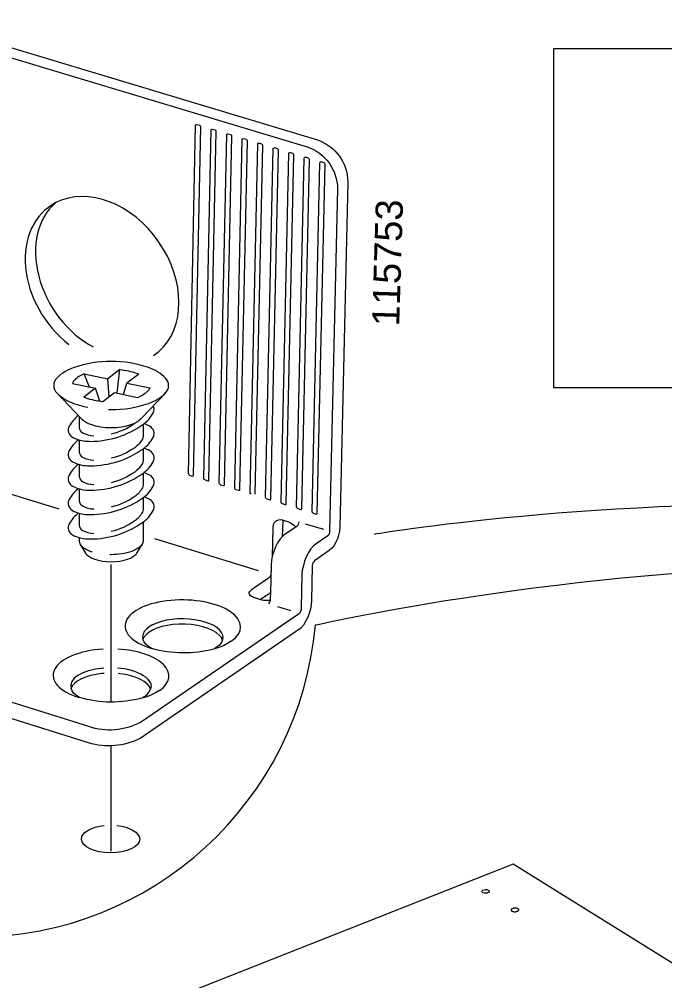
# Model space of a CAD drawing. Header units: metres. Extents: x -0.7 to 7.4, y 0 to 11.2.
# Drawn here: x 0.3066 to 0.3515, y 0.8481 to 0.915 of the extents above; entities that cross this region are included whole.
import ezdxf

# ---------------------------------------------------------------- set-up
doc = ezdxf.new("R2010")
doc.units = ezdxf.units.M
doc.header["$MEASUREMENT"] = 0
doc.layers.add('PDF5_Geometry_Num_Penna__7', color=7, linetype='Continuous', lineweight=18)
doc.layers.add('PDF5_Text_Num_Penna__7', color=7, linetype='Continuous', lineweight=18)
doc.styles.add('GENERATED_STYLE_1', font='Arial.ttf')

msp = doc.modelspace()

# ---------------------------------------------------------------- linework, layer by layer
at = {"layer": 'PDF5_Geometry_Num_Penna__7', "color": 7, "linetype": 'Continuous', "lineweight": 18, "flags": 128}
for points in [[(0.2993859654407048, 0.915031699040912), (0.3273444509962603, 0.9066275445964674, -0.3189344242172385), (0.3294553321073715, 0.9036993832075786), (0.328903587662927, 0.8796340826520231), (0.3288788932184826, 0.8793793770964675), (0.3288182154407048, 0.8790985659853563), (0.3287455432184825, 0.8788350409853565), (0.3286086654407048, 0.8785644604298009), (0.328478137662927, 0.8783492659853563), (0.3283275015518159, 0.8781619409853563), (0.3281676579407048, 0.878026897652023), (0.3271266107184825, 0.8773107587631341), (0.3270786329407048, 0.8772550198742453), (0.3270176023851493, 0.8771784670964674), (0.3269978468295937, 0.8770786309853562), (0.3269826068295937, 0.8769897309853564), (0.326929690162927, 0.8745569754298008), (0.3269039373851492, 0.8742641698742453), (0.3268467873851492, 0.8739516087631342), (0.3267557707184826, 0.8736506893186896), (0.3266520540518159, 0.8733525920964675), (0.3265038873851492, 0.8730798948742453), (0.3263588957184825, 0.8728251893186897), (0.3261736168295937, 0.872621777652023), (0.3149908082184824, 0.8649498487631345, -0.1949391451510072), (0.3113935332184826, 0.864637287652023), (0.2835688915518159, 0.8733635987631343)], [(0.2986578321073715, 0.9145526620964675), (0.3266249959962603, 0.9061487898742452, -0.3177220463762239), (0.3287461429407048, 0.9032216515409119), (0.3281918937740381, 0.8793796945964675), (0.3281866021073714, 0.8792770362631341), (0.3281608493295937, 0.8791891945964676), (0.3280973493295937, 0.8790953557075786), (0.3280560743295937, 0.8790572557075786), (0.3272533637740381, 0.8785048409853563), (0.327061452662927, 0.878348207652023), (0.3268723637740381, 0.8781421854298007), (0.3267107915518159, 0.8778874798742452), (0.3265657998851492, 0.8776027882075786), (0.3264387998851492, 0.8772983409853563), (0.3263583665518159, 0.8769790770964674), (0.3262818137740381, 0.8766651048742452), (0.326258177662927, 0.876357482652023), (0.3262091768295937, 0.8740587473742454), (0.3262014157184825, 0.8739215168186897), (0.3261502629407048, 0.8737797001520232), (0.3260878918295937, 0.8736546404298009), (0.3150040021073715, 0.8660604637631342, -0.205702096603118), (0.311404892662927, 0.8657693515409121), (0.2835841315518159, 0.874476612652023)], [(0.3127791384962603, 0.8878518998742453, 0.004140123844043033), (0.312971755162927, 0.8878490776520231, 0.08064038394680978), (0.3155667884962602, 0.888270647096468, 0.1165535702251626), (0.3167568490518155, 0.8890058007075792, 0.4141949491592563), (0.3167570882605302, 0.8900393967092158, 0.1163772108931881), (0.3155669296073717, 0.8907791793186904, 0.1622565379030723), (0.3103809996966616, 0.8907794562460921, 0.1164022026813959), (0.3091866259962609, 0.8900439904298004, 0.414666146912754), (0.3091870106246128, 0.8890064092501466, 0.1164791504006311), (0.3103761573851492, 0.8882711409853564, 0.03008868967203034), (0.3113364537740381, 0.8880137895964676)], [(0.3133978754407048, 0.8890008265409118), (0.3135806143295937, 0.8906331293186897, -0.05380321962571898), (0.3147404418295937, 0.890379552652023, -0.0226695100959608), (0.3148889259962603, 0.8903235668186897), (0.3140689998851492, 0.8896982682075786), (0.3156674359962603, 0.8893539570964675, -0.1112981514803335), (0.3155514073851493, 0.8891710065409119)], [(0.3114514240518159, 0.8894190445964676), (0.3110900032184826, 0.8903385598742452, 0.101637803245416), (0.3103917148851492, 0.8898784670964676, 0.1194826848385192), (0.3102680309962604, 0.8896736443186897), (0.311870347662927, 0.8893292979298008), (0.3110703887740381, 0.888719345152023, 0.01666411886853688), (0.3112026804407048, 0.8886700973742453, 0.05374320002028506), (0.312385015162927, 0.8884138748742454), (0.3132080457184825, 0.889041466540912), (0.3148145957184826, 0.8886960970964675, 0.1068005926671857), (0.3155514779407049, 0.889171288763134)], [(0.3091738554407048, 0.8890187476520229), (0.3108640137740381, 0.887243922652023, 0.1168196217648878), (0.3115312929407053, 0.8868291265409136, 0.1626803198902763), (0.3144111414681431, 0.8868291970964681, 0.1173960018988842), (0.3150759334962603, 0.8872407476520231), (0.3167692668295937, 0.8890187476520229)], [(0.3106800401629271, 0.8874371037631342, 0.1051617508406735), (0.3100471921073714, 0.8866886504298007, 0.4136684570913662), (0.3102793904407048, 0.8859183248742452, 0.1166907697632196), (0.3113266818295937, 0.8856389248742453, 0.005790124791876477), (0.3115094207184825, 0.8856361026520231, 0.1547565241821941), (0.3151783096073715, 0.8868006220964675, 0.1160543754687273), (0.3158962829407048, 0.8876126107075787, 0.2347822101316721), (0.315911078916464, 0.8881215181164283)], [(0.3107517246073714, 0.8873619973742451), (0.3107517246073714, 0.8866081112631342, 0.2768392543523588), (0.310974327385149, 0.8862363893186893, 0.1167173065486692), (0.3117510734962604, 0.8860292382075792)], [(0.3106907293295936, 0.8857448640409119, 0.1072732984248873), (0.3100471921073714, 0.8849879793186898, 0.4144132712850714), (0.3102793904407048, 0.8842183593186899, 0.1164549404436177), (0.3113266818295937, 0.8839389593186897, 0.007238060530772283), (0.3115094207184826, 0.8839364898742452, 0.1548875546803771), (0.3151783096073715, 0.885101150429801, 0.1164345035380384), (0.3158962829407048, 0.8859124687631343, 0.4134393234577642), (0.3156623320640888, 0.8866857195528224, 0.04840487938480031), (0.3152523929407048, 0.8868553026520232)], [(0.315191397662927, 0.8868102529298008), (0.315191397662927, 0.8859928668186896, -0.1236480124476423), (0.3151414443295937, 0.885793441540912, -0.1167436648728528), (0.3146085029407047, 0.8851912498742452, -0.09610586996844177), (0.3129717198851492, 0.8844536268186898)], [(0.3107517246073714, 0.8857271193186897), (0.3107517246073714, 0.8849079693186898, 0.2768392543621752), (0.3109743273851509, 0.8845362120964705, 0.1167039464735426), (0.3117510734962604, 0.8843292373742445)], [(0.3106907293295937, 0.8840453923742452, 0.1064396754438175), (0.3100471921073714, 0.8832881548742452, 0.4137279799225722), (0.3102793904407048, 0.8825181820964676, 0.1164646961475283), (0.3113266818295937, 0.8822387820964676, 0.005790448403523912), (0.3115094207184825, 0.8822363126520231, 0.1548263335170274), (0.3151783096073715, 0.8834006557075786, 0.1163493176131706), (0.3158962829407048, 0.8842129970964674, 0.4136305753768784), (0.3156643407330207, 0.884982513780224, 0.04676577645801132), (0.3152523929407047, 0.8851556545964673)], [(0.315191397662927, 0.8851104637631342), (0.315191397662927, 0.8842927248742454, -0.1238544968174757), (0.3151414443295936, 0.8840936170964675, -0.1167052225903927), (0.3146085029407047, 0.883491072652023, -0.0957028083053473), (0.3129717198851492, 0.8827533084853565)], [(0.3107517246073714, 0.8840274712631343), (0.3107517246073714, 0.8832083212631341, 0.2763328251403195), (0.3109743273851466, 0.8828360701520179, 0.1160811474163375), (0.3117510734962604, 0.8826292718186909)], [(0.3106907293295937, 0.8823456032075787, 0.1065547250939398), (0.3100471921073715, 0.8815881893186899, 0.4141449164937925), (0.3102793904407048, 0.8808185340409119, 0.11669076976332), (0.3113266818295937, 0.8805391693186898, 0.00723765602200113), (0.3115094207184826, 0.8805363470964677, 0.1549487668095323), (0.3151783096073714, 0.881701184040912, 0.1163010006486033), (0.3158962829407048, 0.8825123259853563, 0.4133036946295051), (0.3156615257936171, 0.8832871903016434, 0.04728226596157994), (0.3152523929407048, 0.8834560418186901)], [(0.315191397662927, 0.8834106393186897), (0.315191397662927, 0.8825929004298009, -0.1230206958723139), (0.3151414443295936, 0.8823934751520232, -0.1162693736815772), (0.3146085029407048, 0.8817909307075785, -0.0959870331328042), (0.3129717198851492, 0.8810538368186897)], [(0.3107517246073714, 0.8823271529298008), (0.3107517246073714, 0.8815083557075786, 0.2769592496214481), (0.3109743273851497, 0.8811360693186907, 0.1163859369254642), (0.3117510734962604, 0.8809290945964676)], [(0.3106907293295936, 0.8806454259853564, 0.1065834628536328), (0.3100471921073714, 0.8798881884853564, 0.4141148761704906), (0.3102793904407048, 0.8791180393186898, 0.1164744307517069), (0.3113266818295937, 0.8788393448742453, 0.008684637218502652), (0.3115094207184826, 0.8788361698742453, 0.1547565241820814), (0.3151783096073715, 0.8800006893186897, 0.1162443562762349), (0.3158962123851487, 0.8808124309853568, 0.413578218013189), (0.3156633933959618, 0.8815837404918896, 0.04787371504355149), (0.3152523929407046, 0.8817551943186888)], [(0.315191397662927, 0.8817101445964676), (0.315191397662927, 0.8808931112631342, -0.1234421728621903), (0.3151414443295937, 0.8806933332075785, -0.1160894885498256), (0.3146085029407047, 0.880091106263134, -0.0958449013037241), (0.3129717198851492, 0.8793536948742453)], [(0.3107517246073714, 0.8806270109853563), (0.3107517246073714, 0.8798078609853565, 0.2765257061046985), (0.3109743273851511, 0.8794359273742488, 0.1167173065472581), (0.3117510734962604, 0.8792293054298009)], [(0.315191397662927, 0.8800103201520231), (0.315191397662927, 0.8786715284853563, -0.1994859649035404), (0.3150721940518159, 0.8783835559853564, -0.1160778393381639), (0.3144121115518159, 0.8779753215409118, -0.0802404018285443), (0.3129722137740381, 0.8777420648742453, -0.002861876636183378), (0.3128783748851492, 0.8777427704298009)], [(0.3107517246073714, 0.8789275393186897), (0.3107517246073714, 0.8786714226520231, 0.1990266824646283), (0.310870963496258, 0.8783836970964654, 0.1162120957661927), (0.3115312929407051, 0.8779753920964684, 0.004137483616438124), (0.311629047662927, 0.8779442770964675)], [(0.3108092273851492, 0.8784629662631341), (0.3111736468295937, 0.8778512495964675, 0.0595066384052494), (0.3112252229407061, 0.8777854918186909, 0.1168609659980143), (0.3117740040518159, 0.8774462959853565, 0.1622834151213148), (0.3141702857817589, 0.8774464698471808, 0.1172097071181726), (0.3147181815518154, 0.8777857034853569, 0.0634212131799943), (0.3147697929407048, 0.8778512495964675), (0.3151342123851492, 0.8784629662631341)], [(0.2830514371073715, 0.8626026065409121, 0.2625030713214129), (0.3034455204407048, 0.8511165148742453, 0.3884530656720274), (0.327194167662927, 0.8728469204298009)], [(0.3213367512740381, 0.8717123165409119), (0.3210795762740381, 0.8715510970964675), (0.320786065162927, 0.8714039887631342), (0.3204689179407048, 0.8712861609853564), (0.3201217846073715, 0.8711697443186898, -0.1354944494101263), (0.3157736221073715, 0.8712119012631342), (0.3155524304407048, 0.8713635957075786), (0.315383802662927, 0.8715205818186897), (0.3152698554407048, 0.8716800373742453), (0.3151865998851492, 0.8718409040409121)], [(0.3163279418295937, 0.8682741090409118), (0.3160693557184825, 0.8681273534853563), (0.3157758446073715, 0.8679820090409119), (0.3154615196073715, 0.8678521868186897), (0.3150985112740382, 0.8677460007075785, -0.1348036730093418), (0.3107654829407048, 0.867790062652023), (0.3105495829407048, 0.8679276459853564), (0.3103749579407048, 0.8680818098742452), (0.3102468996073715, 0.8682546709853565), (0.3101781079407048, 0.8684190654298009)]]:
    msp.add_lwpolyline(points, format="xyb", dxfattribs=at)
for points in [[(0.4017998237740381, 0.8893572732075786), (0.3437985709962604, 0.8893572732075786), (0.3437985709962604, 0.9129824482075786), (0.4017998237740381, 0.9129824482075786)], [(0.340891117662927, 0.8529213612631341), (0.340922867662927, 0.8529058390409121), (0.3409599093295937, 0.8528938445964674), (0.3410008315518159, 0.8528839668186898), (0.3410442232184825, 0.8528776168186898), (0.3410907898851492, 0.8528747945964675), (0.3411377093295936, 0.8528776168186898), (0.3411818065518159, 0.8528839668186898), (0.3412251982184826, 0.8528938445964674), (0.341262592662927, 0.8529058390409121), (0.3412968121073715, 0.8529213612631341), (0.3413250343295937, 0.8529404112631342), (0.3413462009962603, 0.8529619307075786), (0.3413585482184826, 0.8529841557075787), (0.3413659565518159, 0.853006027929801), (0.3413617232184826, 0.8530271945964676), (0.3413525509962603, 0.8530494195964676), (0.3413342065518159, 0.853070939040912), (0.3413126871073714, 0.853089989040912), (0.3412805843295937, 0.8531051584853564), (0.3412438954407048, 0.8531178584853565), (0.3412033259962604, 0.8531302057075786), (0.3411599343295936, 0.8531365557075786), (0.3411130148851492, 0.8531365557075786), (0.3410660954407048, 0.8531365557075786), (0.3410219982184826, 0.8531302057075786), (0.3409786065518159, 0.8531206807075786), (0.3409415648851492, 0.8531083334853565), (0.340906992662927, 0.853089989040912), (0.3408794759962603, 0.8530744668186898), (0.3408572509962604, 0.8530522418186898), (0.3408449037740381, 0.8530303695964675), (0.3408382009962604, 0.8530084973742454), (0.3408413759962604, 0.8529841557075787), (0.3408512537740381, 0.8529619307075786), (0.3408664232184826, 0.8529404112631342)]]:
    msp.add_lwpolyline(points, close=True, dxfattribs=at)
for points in [[(0.3184321907184826, 0.8832866026520231), (0.3183990296073714, 0.8832982443186895), (0.3183725712740381, 0.8833490443186897), (0.3183566962740381, 0.883381852652023), (0.3188516434962603, 0.9076444970964676)], [(0.3184323318295936, 0.8832864615409118), (0.3186245957184826, 0.8832173170964674), (0.3186771596073715, 0.8832222559853564), (0.318709615162927, 0.8832444809853562), (0.3187060873851492, 0.883278347652023), (0.3192243179407048, 0.907541697652023)], [(0.3188518198851492, 0.9076446382075786), (0.318868047662927, 0.9076781520964675), (0.3189005032184825, 0.9076982604298008), (0.3189354282184826, 0.9076845020964674)], [(0.3192243179407048, 0.9075414859853563), (0.3191982123851492, 0.9075732359853564), (0.3191841012740381, 0.9076060443186897), (0.3191470596073714, 0.9076367359853564), (0.3189353929407048, 0.9076843609853563)], [(0.3199428909962603, 0.9073223757075786), (0.3199400687740381, 0.9073541257075786), (0.3199725243295937, 0.907374234040912), (0.3200268521073714, 0.9073622395964674)], [(0.3202964448851492, 0.9072176359853563), (0.3202932698851492, 0.9072511498742454), (0.3202562282184825, 0.907281841540912), (0.3202191865518159, 0.9073125332075785), (0.320026922662927, 0.9073622748742453)], [(0.3195080923851493, 0.8829457134853563), (0.3194710507184826, 0.8829742884853564), (0.3194343618295937, 0.8830025107075785), (0.3194287173851492, 0.8830575440409119), (0.3199427146073714, 0.907322305152023)], [(0.3195079512740381, 0.8829455723742453), (0.3197009207184826, 0.8828933612631341), (0.3197556012740381, 0.8828817195964674), (0.3197831179407048, 0.8829011223742452), (0.319779590162927, 0.8829374584853564), (0.3202964096073714, 0.9072177418186897)], [(0.3205802193295937, 0.8826174184853562), (0.3205435304407048, 0.8826484629298008), (0.3205064887740381, 0.882678449040912), (0.3205029609962604, 0.882714785152023), (0.3210197804407048, 0.9069943629298008)], [(0.3205802898851492, 0.8826173832075785), (0.3207750232184826, 0.8825507082075786), (0.3208275871073715, 0.8825556470964675), (0.320860042662927, 0.882573991540912), (0.3208565148851493, 0.8826117387631341), (0.3213705121073714, 0.9068768526520231)], [(0.3210198157184826, 0.9069943982075787), (0.3210272240518159, 0.9070296759853564), (0.3210681462740381, 0.9070501370964674), (0.3211009546073715, 0.9070367315409119)], [(0.3213706532184826, 0.9068766409853564), (0.3213657143295937, 0.9069267354298008), (0.3213470171073715, 0.9069598965409119), (0.3212919837740381, 0.9069838854298009), (0.3211011309962604, 0.9070368020964675)], [(0.3216526637740381, 0.8822932157075787), (0.3216170332184826, 0.8823069740409119), (0.3215828137740381, 0.8823545990409121), (0.3215792859962603, 0.882390935152023), (0.3220918721073714, 0.9066705129298009)], [(0.322091942662927, 0.9066703718186897), (0.322107817662927, 0.9067063551520231), (0.3221402732184825, 0.9067261107075787), (0.3221751982184826, 0.906712705152023)], [(0.3224619712740381, 0.9065523676520232), (0.3224379823851492, 0.9066006982075786), (0.3224242240518159, 0.9066317426520231), (0.322387535162927, 0.9066627870964676), (0.3221751629407048, 0.906712881540912)], [(0.3216527696073714, 0.8822931804298009), (0.3218467973851492, 0.8822265054298007), (0.3218997140518159, 0.8822314443186897), (0.3219321696073715, 0.8822497887631342), (0.3219286418295937, 0.8822878887631341), (0.3224620418295937, 0.9065522970964676)], [(0.3227286007184825, 0.8819525029298008), (0.3226915590518159, 0.8819828418186897), (0.3226569868295937, 0.8820142390409119), (0.322651695162927, 0.8820675084853564), (0.3231833312740381, 0.9063481445964675)], [(0.3230028148851492, 0.8819468232075786), (0.3235383315518159, 0.9062288704298009)], [(0.3231833312740381, 0.9063480740409119), (0.3231949729407048, 0.9063833518186897), (0.3232122590518159, 0.9064020490409119), (0.3232665868295937, 0.9063904073742451)], [(0.3235382962740381, 0.9062287293186897), (0.3235333573851492, 0.9062795293186898), (0.3234963157184826, 0.9063077515409119), (0.3234596268295937, 0.9063384432075787), (0.3232666573851492, 0.9063903015409119)], [(0.3238072540518159, 0.8816288293186898), (0.323770565162927, 0.8816574043186897), (0.323748340162927, 0.8816895070964675), (0.3237257623851492, 0.8817237265409119), (0.3242556346073714, 0.9060244709853563)], [(0.3242554582184826, 0.9060244357075786), (0.3242670998851492, 0.906057244040912), (0.3243097859962603, 0.9060611245964676), (0.3243394193295936, 0.9060642995964675)], [(0.3246294732184826, 0.9059062904298009), (0.3246054843295937, 0.9059556793186898), (0.324587492662927, 0.905985665429801), (0.3245465704407048, 0.9060152987631342), (0.3243394898851492, 0.9060643348742453)], [(0.3238073246073714, 0.8816287587631342), (0.3240165218295937, 0.8815634948742453), (0.324046155162927, 0.8815663170964676), (0.3240867246073715, 0.8815878365409119), (0.3240980134962603, 0.8816248782075786), (0.3246296496073715, 0.905906572652023)], [(0.3248796984962604, 0.8813029332075786), (0.3248486540518159, 0.8813170443186897), (0.3248218429407048, 0.881348441540912), (0.3248066734962603, 0.8814002998742452), (0.3253531262740381, 0.9056834054298009)], [(0.3248797337740381, 0.8813028273742453), (0.3250952809962603, 0.8812361523742452), (0.3251270309962603, 0.8812393273742454), (0.325160897662927, 0.8812425023742453), (0.3251725393295937, 0.8812777801520231), (0.3257017059962604, 0.9055824051520229)], [(0.3253530557184826, 0.9056835112631342), (0.3253495279407048, 0.9057177307075785), (0.3253819834962604, 0.9057371334853564), (0.3254260807184826, 0.9057420723742453)], [(0.3257017765518159, 0.9055823698742451), (0.3256971904407048, 0.9056285837631343), (0.3256605015518159, 0.9056596282075785), (0.3256245182184826, 0.9056726809853564), (0.3254262571073714, 0.9057418254298009)], [(0.3259766257184825, 0.880964266540912), (0.3259208868295936, 0.8809928415409121), (0.3258983090518159, 0.8810249443186897), (0.3258803173851492, 0.8810573998742454), (0.3264250062740381, 0.9053595554298008)], [(0.326425182662927, 0.905359520152023), (0.3264364715518159, 0.905394445152023), (0.3264668104407047, 0.905414906263134), (0.3265066743295937, 0.9054184340409119)], [(0.3267971868295937, 0.9052586609853565), (0.3267710812740381, 0.9052900582075786), (0.3267470923851493, 0.905336977652023), (0.3267118146073714, 0.9053507359853564), (0.3265068507184826, 0.9054184693186897)], [(0.325976555162927, 0.8809643370964674), (0.3261688190518159, 0.8808948398742453), (0.3262005690518159, 0.8808987204298008), (0.3262330246073714, 0.8809184759853564), (0.3262446662740381, 0.8809537537631341), (0.3267971162740381, 0.905258731540912)], [(0.3270490701629269, 0.880640099040912), (0.3270134396073714, 0.8806542101520232), (0.3269707534962603, 0.8806990129298009), (0.3269682840518159, 0.8807304101520231), (0.3275161479407048, 0.9050364462631342)], [(0.3270491759962603, 0.8806401695964676), (0.3272435565518159, 0.8805713779298008), (0.327276717662927, 0.8805745529298009), (0.3273049398851492, 0.8805943084853562), (0.3273250482184825, 0.8806302918186897), (0.3278693843295937, 0.9049345640409119)], [(0.3275162184962603, 0.9050365520964676), (0.3275275073851492, 0.905072182652023), (0.3275454990518159, 0.905091232652023), (0.3275938296073714, 0.9050954659853563)], [(0.3278692079407048, 0.9049344582075787), (0.3278663857184825, 0.9049683248742454), (0.3278279329407048, 0.9050138332075786), (0.3277880690518159, 0.9050272387631343), (0.3275936884962604, 0.9050956776520231)], [(0.3159238348851492, 0.8916121934853564), (0.3162917821073715, 0.8918884184853564)], [(0.3135804732184826, 0.8906332704298009), (0.3127309843295937, 0.8899859232075787)], [(0.3110900032184826, 0.8903385598742452), (0.312730772662927, 0.8899857820964675)], [(0.3128353007184825, 0.8887575862631341), (0.3127308784962604, 0.8899856057075787)], [(0.3121755709962604, 0.8884399451520232), (0.3118704182184825, 0.8893292979298008)], [(0.313838847662927, 0.8889060704298009), (0.3140688587740381, 0.8896984093186898)], [(0.3093488684962604, 0.880909656540912), (0.3009714546073714, 0.8834951648742453)], [(0.324936742662927, 0.8801456104298009), (0.3247695259962604, 0.8801808882075787), (0.3245977232184826, 0.8801473743186896), (0.3244502621073714, 0.8800842270964675), (0.3243222037740381, 0.8799501715409119), (0.3242569398851493, 0.8798097659853563), (0.324222367662927, 0.8796139743186896), (0.3241920287740381, 0.8776094909853563)], [(0.3250834982184826, 0.8791696859853564), (0.3250037704407048, 0.8790917220964676), (0.3249131065518159, 0.8790169332075787), (0.3249423871073714, 0.8800929054298009)], [(0.3249425282184826, 0.8800931523742452), (0.324938647662927, 0.8801308995964675), (0.3249368837740381, 0.8801457162631341), (0.3249601671073715, 0.880147480152023), (0.3253242337740381, 0.8800289468186898)], [(0.3253241279407048, 0.8800291232075786), (0.3255068668295937, 0.8799465732075786), (0.325669850162927, 0.8798234537631341), (0.3258257779407048, 0.8796671732075786)], [(0.3260472518295937, 0.8800280648742453), (0.3260317296073714, 0.8799437509853564), (0.3259953934962603, 0.8798548509853563), (0.3259512962740381, 0.8797627759853563), (0.3259029657184825, 0.8797088009853564)], [(0.3264844140518159, 0.8798959495964674), (0.3277551196073715, 0.8795117745964675)], [(0.325825742662927, 0.8796670320964675), (0.3250834982184826, 0.8791696154298009)], [(0.325902895162927, 0.879708871540912), (0.3258256368295937, 0.8796668909853564)], [(0.3232346604407048, 0.8766241473742453), (0.3160065965518159, 0.8788554668186899)], [(0.3249130359962603, 0.8790168626520231), (0.3247260637740381, 0.878807312652023), (0.3245606109962604, 0.8785716570964675), (0.3244180887740381, 0.8782827320964676), (0.3242924998851492, 0.8779652320964675), (0.3241884304407048, 0.8776463209853563), (0.3241312804407048, 0.8773337598742452), (0.3241076443295937, 0.877021551540912), (0.3240720137740381, 0.875119726540912)], [(0.3129699912740381, 0.8674395073742452), (0.3129699912740381, 0.8770548184853565)], [(0.3240859484962603, 0.8763351165409119), (0.3240513762740381, 0.8762292832075786), (0.3239839957184825, 0.8761544943186897), (0.3239250818295937, 0.8760998137631342), (0.3227404540518159, 0.8752841915409119)], [(0.3229793904407048, 0.8747439829298008), (0.3227977098851492, 0.874813832929801), (0.3226717682184825, 0.874883330152023), (0.3226121487740381, 0.8749969245964676), (0.3225825154407048, 0.8750985245964675), (0.3226280237740381, 0.8751860134853563), (0.3227402071073714, 0.8752840857075787)], [(0.3238972123851492, 0.874965739040912), (0.3233659290518159, 0.8746101390409119), (0.3233493484962603, 0.8746238973742454), (0.3233306512740381, 0.8746217807075787), (0.3229792846073714, 0.8747438418186898)], [(0.3233660348851492, 0.8746100332075787), (0.323575937662927, 0.8745768720964674), (0.3238158265518159, 0.8745655832075787), (0.3240373709962603, 0.8745701693186897), (0.3239964487740381, 0.8744445804298009), (0.3239273043295937, 0.8743182859853564)], [(0.3238971771073714, 0.8749658448742452), (0.3239776104407048, 0.8750420448742453), (0.3240721548851492, 0.8751196559853563), (0.324056632662927, 0.8747252504298009)], [(0.3240566679407048, 0.8747253915409121), (0.3240482012740381, 0.8746583637631341), (0.324037265162927, 0.8745701693186899)], [(0.3245610343295937, 0.8741236937631343), (0.3254535621073715, 0.8738492326520231)], [(0.3156116971073715, 0.8723422365409118), (0.3154264887740382, 0.8721894837631341), (0.3152691498851492, 0.872021208763134), (0.3151865998851492, 0.8718409393186897)], [(0.3202849796073714, 0.8712687337631342), (0.3202034879407047, 0.8712267532075786), (0.3201216434962603, 0.8711696032075785)], [(0.320731455162927, 0.8717744759853565), (0.3206252690518159, 0.8716125509853564), (0.3204894496073714, 0.8714248732075787), (0.3202848384962603, 0.8712685926520232)], [(0.3124852746073714, 0.8694731654298008), (0.3123141773851492, 0.8694639932075786), (0.3119137746073715, 0.8694089598742453), (0.3115257190518159, 0.8693200598742453), (0.3111771746073715, 0.8692163432075787), (0.3108656718295937, 0.8690836987631342), (0.3106084968295937, 0.8689404709853564)], [(0.3152740534962603, 0.8678488354298008), (0.3154811340518159, 0.868007232652023), (0.3156151896073714, 0.8681882076520231), (0.3157171423851493, 0.8683691826520231), (0.3156335340518159, 0.8685526270964676), (0.3154836034962603, 0.8687392465409121), (0.3152733479407048, 0.8689064632075787), (0.3150034729407048, 0.8690532187631341), (0.3147036118295937, 0.8691982104298009), (0.314345895162927, 0.869298046540912), (0.3139627784962604, 0.869399646540912), (0.3135659034962603, 0.8694455076520231), (0.3134618340518159, 0.8694575020964675)], [(0.3106083909962604, 0.868940541540912), (0.3104154215518159, 0.8687701498742453), (0.3102591409962603, 0.8685994054298009), (0.3101780021073715, 0.8684191359853565)], [(0.3152740887740381, 0.867848800152023), (0.3151929498851492, 0.8677877695964675), (0.3150984054407048, 0.867745789040912)], [(0.3129699912740381, 0.8571016368186898), (0.3129699912740381, 0.8644267145964676)], [(0.3910608096073714, 0.8250413334853565), (0.340975890162927, 0.8561926695964674), (0.3166409262740381, 0.8465759473742451)]]:
    msp.add_lwpolyline(points, dxfattribs=at)
at = {"layer": 'PDF5_Geometry_Num_Penna__7', "color": 7, "linetype": 'Continuous', "lineweight": 18}
msp.add_arc((0.3118792001508961, 0.8907644509961152), 0.004738833674717335, 283.3292264507854, 305.1673327467843, dxfattribs=at)
for centre, major_axis, ratio, start_param, end_param in [((0.3123517879252021, 0.8968325688502122), (-0.00364864601750392, 0.005172879006432152), 0.7539793516668033, 3.21918411664211, 6.179558152954687), ((0.3122926973504835, 0.8968634253909211), (-0.003603040043320349, 0.005136149139112646), 0.761549479214399, 6.176579953546995, 8.23902381744426), ((0.3126048977336779, 0.8973224466572648), (-0.003098004540209589, 0.005205008684128209), 0.7313196631719813, 0.1046259468529707, 2.276852056901295), ((0.317963216334687, 0.8727459712012305), (-0.004024706208232864, 3.91768950402937e-05), 0.459210242652208, 2.569309302414497, 7.283218796605222), ((0.3179642054244093, 0.8719990438268099), (-0.002804390253308475, 2.255866501754716e-05), 0.4550277824095548, 2.982393724926256, 6.425170932799825), ((0.3180004828501528, 0.8716933906167255), (-0.002748486259681715, 7.036358674217263e-05), 0.4406496819870712, 3.266512315734606, 5.777047516088081), ((0.3129072922339927, 0.8693415604701072), (0.003981098443717412, 3.535280617028568e-06), 0.461880853428601, 1.694789623452392, 4.143920578421633), ((0.3130524580837536, 0.8693258840693864), (-0.003937781622121328, 4.085405633347249e-05), 0.4689785418516271, 2.557968742389407, 4.619751977958375), ((0.316020708725359, 0.8677168411604127), (-0.005854655839944102, 0.000990053121070699), 0.3350037036697118, 5.423599374034061, 6.425289825870435), ((0.3138595162160079, 0.8688760463460592), (-0.001905921594571092, 0.0003772397582367801), 0.4665443699393491, 2.990398423098211, 5.043240681755626)]:
    msp.add_ellipse(centre, major_axis=major_axis, ratio=ratio, start_param=start_param, end_param=end_param, dxfattribs=at)
msp.add_ellipse((0.3390508291244756, 0.8542935335045602), major_axis=(0.0002633321035075409, 7.697476344104004e-06), ratio=0.491243791089698, dxfattribs=at)
for points in [[(0.4202220204407048, 0.862659756540912), (0.3946107065518158, 0.8899224232075786), (0.3312825093295935, 0.8791570565409117), (0.3312825093295937, 0.8791570565409117)], [(0.327194167662927, 0.8728469204298009), (0.327194167662927, 0.8728469204298009), (0.3895335287740382, 0.8873256259853562), (0.4202220204407047, 0.8626597565409121)], [(0.3117511440518159, 0.8860290970964675), (0.3117560829407048, 0.8860290970964675), (0.3117606555034522, 0.8860287443186896), (0.311765255162927, 0.8860287443186896)], [(0.3117511440518159, 0.884329272652023), (0.3117560955238816, 0.884329272652023), (0.3117606690518159, 0.8843289198742454), (0.311765255162927, 0.8843289198742454)], [(0.3117511440518159, 0.8826291307075786), (0.3117560955238816, 0.8826291307075786), (0.3117606690518159, 0.8826287779298012), (0.311765255162927, 0.8826287779298012)], [(0.3117511440518159, 0.8809289534853564), (0.3117560829407048, 0.8809289534853564), (0.3117606555034522, 0.8809286007075786), (0.311765255162927, 0.8809286007075786)], [(0.3117511440518159, 0.8792291643186897), (0.3117560829407048, 0.8792291643186897), (0.3117606690518159, 0.8792288115409116), (0.311765255162927, 0.8792288115409116)], [(0.3109028546073715, 0.8579395545964675), (0.3109028546073715, 0.8583988712631343), (0.3115808934962603, 0.8587830462631342), (0.3124864740518157, 0.858878649040912)], [(0.3133758268295937, 0.858878649040912), (0.3142807018295937, 0.8587823407075788), (0.3149569768295939, 0.8583981657075789), (0.3149569768295939, 0.8579395545964678)], [(0.3129299157184826, 0.8569764712631344), (0.3118105518295937, 0.8569764712631344), (0.3109028546073714, 0.8574075657075787), (0.3109028546073714, 0.8579395545964674)], [(0.3149569768295937, 0.8579395545964675), (0.3149569768295937, 0.8574075657075788), (0.3140496323851493, 0.8569764712631344), (0.3129299157184827, 0.8569764712631344)]]:
    msp.add_open_spline(points, degree=3, dxfattribs=at)

# ---------------------------------------------------------------- texts
at = {"layer": 'PDF5_Text_Num_Penna__7', "color": 7, "linetype": 'Continuous', "lineweight": 18, "insert": (0.3330630624852782, 0.8936312938383486), "char_height": 0.00189391599093967, "attachment_point": 7, "rotation": 88.23731529274045, "style": 'GENERATED_STYLE_1'}
msp.add_mtext('\\A1;115753', dxfattribs=at)

doc.saveas('drawing.dxf')
